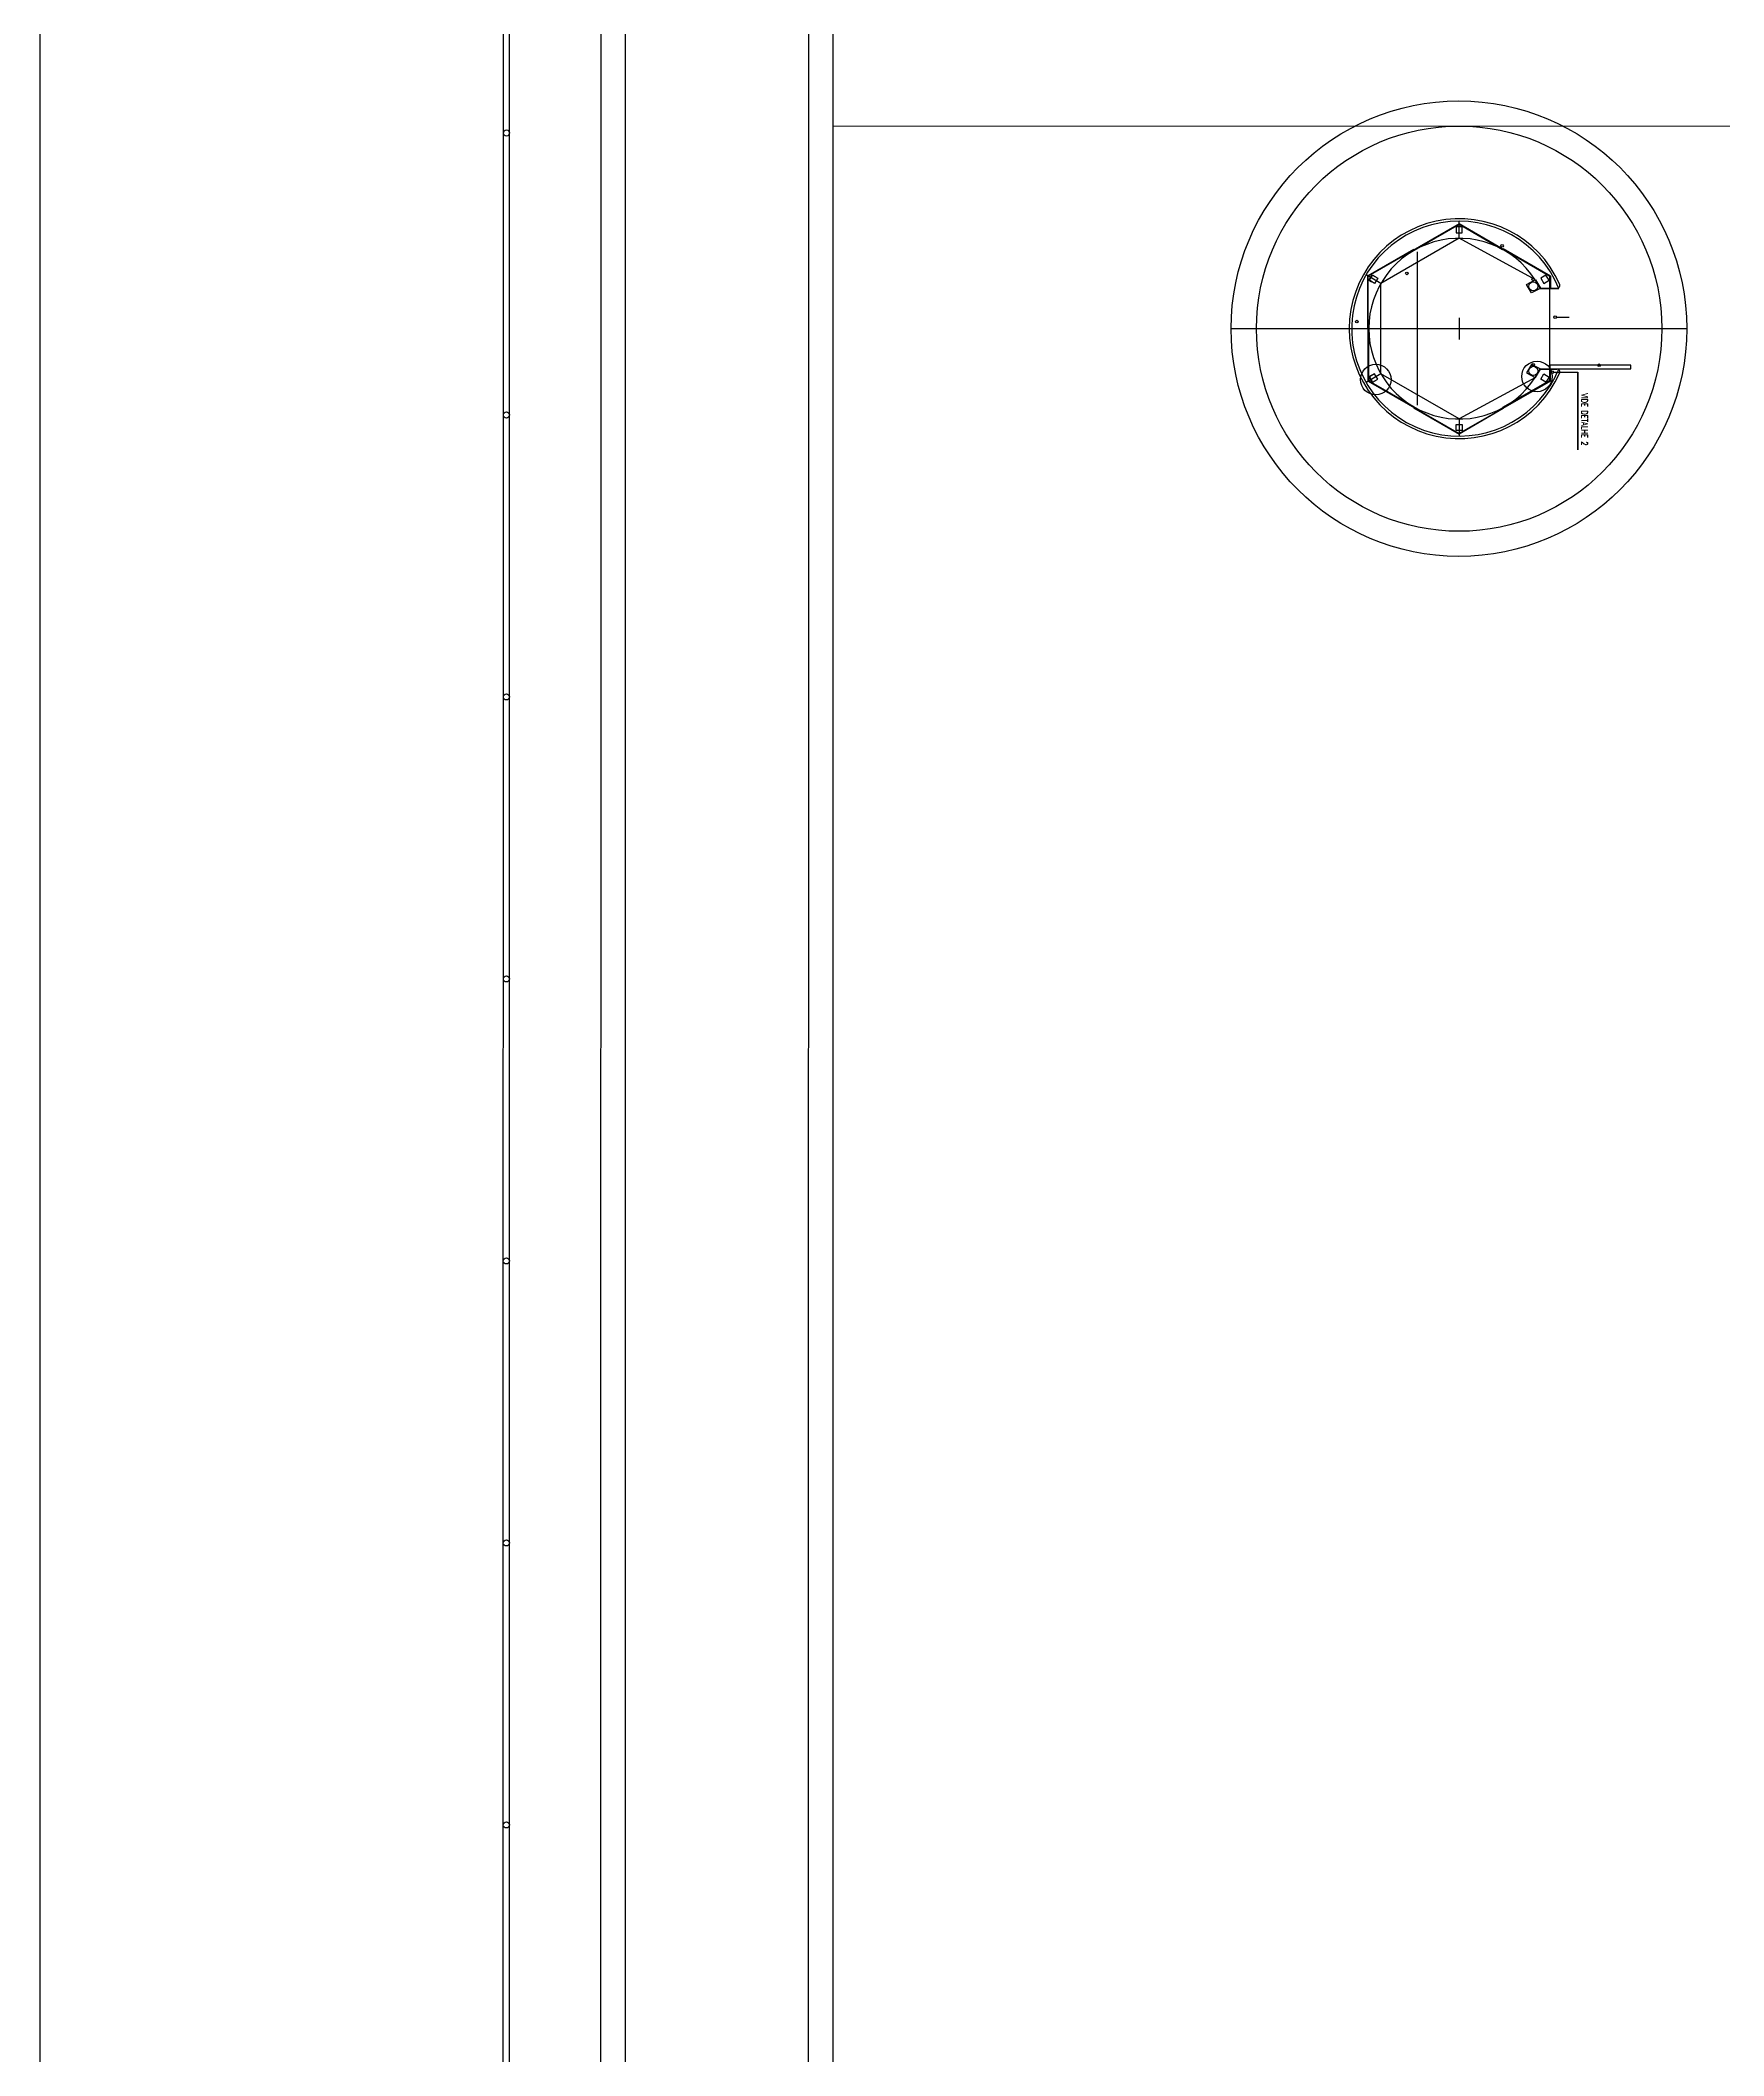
# Model space of a CAD drawing. Header units: metres. Extents: x 1796 to 2240, y -1398 to -687.
# Drawn here: x 2133.57 to 2138.39, y -1050.13 to -1044.35 of the extents above; entities that cross this region are included whole.
import ezdxf
from ezdxf.enums import TextEntityAlignment as Align

# ---------------------------------------------------------------- set-up
doc = ezdxf.new("R2010")
doc.units = ezdxf.units.M
doc.header["$MEASUREMENT"] = 0
doc.layers.add('ARQUITETURA', color=253, linetype='CONTINUOUS')
doc.styles.add('NORMAL', font='romans.shx', dxfattribs={"width": 0.8, "height": 0.1})

msp = doc.modelspace()

# ---------------------------------------------------------------- linework, layer by layer
at = {"layer": 'ARQUITETURA'}
for p, q in [((2133.5694, -1093.3956, 0), (2133.5694, -1022.3119, 0)), ((2134.9099, -1093.3956, 0), (2134.9155, -1027.6369, 0)), ((2134.8924, -1093.3956, 0), (2134.8978, -1030.872, 0)), ((2135.1724, -1093.3956, 0), (2135.1778, -1030.8813, 0)), ((2135.8374, -1093.3956, 0), (2135.8428, -1030.8813, 0)), ((2135.2424, -1093.3956, 0), (2135.2478, -1030.9513, 0)), ((2135.7674, -1093.3956, 0), (2135.7728, -1030.9513, 0)), ((2135.8416, -1044.5954, 0), (2155.933, -1044.5962, 0)), ((2137.6354, -1044.8758, 0), (2137.375, -1045.0261, 0)), ((2137.6354, -1044.8778, 0), (2137.5061, -1044.9525, 0)), ((2137.6267, -1044.8842, 0), (2137.6267, -1044.9017, 0)), ((2137.6442, -1044.8842, 0), (2137.6267, -1044.8842, 0)), ((2137.6354, -1044.9175, 0), (2137.6354, -1044.8685, 0)), ((2137.8956, -1045.0274, 0), (2137.6354, -1044.8757, 0)), ((2137.7598, -1044.9503, 0), (2137.6354, -1044.8777, 0)), ((2137.6442, -1044.9017, 0), (2137.6442, -1044.8842, 0)), ((2137.6354, -1044.9175, 0), (2137.4111, -1045.047, 0)), ((2137.6267, -1044.9017, 0), (2137.6442, -1044.9017, 0)), ((2137.8543, -1045.0363, 0), (2137.6354, -1044.9175, 0)), ((2137.7598, -1044.9503, 0), (2137.7615, -1044.9472, 0)), ((2137.8973, -1045.0264, 0), (2137.7615, -1044.9472, 0)), ((2137.5044, -1044.9495, 0), (2137.3733, -1045.0251, 0)), ((2137.5044, -1044.9495, 0), (2137.5061, -1044.9525, 0)), ((2137.5164, -1045.3963, 0), (2137.5164, -1044.9566, 0)), ((2137.4111, -1045.047, 0), (2137.3687, -1045.0225, 0)), ((2137.3733, -1045.1765, 0), (2137.3733, -1045.0251, 0)), ((2137.375, -1045.3268, 0), (2137.375, -1045.0261, 0)), ((2137.377, -1045.0382, 0), (2137.3865, -1045.0218, 0)), ((2137.3852, -1045.0429, 0), (2137.377, -1045.0382, 0)), ((2137.378, -1045.0379, 0), (2137.3867, -1045.0228, 0)), ((2137.3931, -1045.0467, 0), (2137.378, -1045.0379, 0)), ((2137.3865, -1045.0218, 0), (2137.395, -1045.0267, 0)), ((2137.3867, -1045.0228, 0), (2137.4019, -1045.0315, 0)), ((2137.4019, -1045.0315, 0), (2137.3931, -1045.0467, 0)), ((2137.4111, -1045.306, 0), (2137.4111, -1045.047, 0)), ((2137.8285, -1045.0496, 0), (2137.8535, -1045.0368, 0)), ((2137.8426, -1045.0739, 0), (2137.8285, -1045.0496, 0)), ((2137.8675, -1045.0611, 0), (2137.8426, -1045.0739, 0)), ((2137.8535, -1045.0368, 0), (2137.8675, -1045.0611, 0)), ((2137.8543, -1045.0363, 0), (2137.8682, -1045.0607, 0)), ((2137.8676, -1045.0614, 0), (2137.9211, -1045.0614, 0)), ((2137.8682, -1045.0607, 0), (2137.8956, -1045.0607, 0)), ((2137.8841, -1045.0228, 0), (2137.869, -1045.0316, 0)), ((2137.869, -1045.0316, 0), (2137.8778, -1045.0467, 0)), ((2137.8778, -1045.0467, 0), (2137.8929, -1045.0378, 0)), ((2137.8929, -1045.0378, 0), (2137.8841, -1045.0228, 0)), ((2137.8973, -1045.0264, 0), (2137.8956, -1045.0274, 0)), ((2137.8956, -1045.3256, 0), (2137.8956, -1045.0274, 0)), ((2137.8973, -1045.0264, 0), (2137.8973, -1045.0614, 0)), ((2137.8973, -1045.0607, 0), (2137.9152, -1045.0607, 0)), ((2136.982, -1045.1765, 0), (2138.2875, -1045.1765, 0)), ((2137.3768, -1045.3258, 0), (2137.3768, -1045.1765, 0)), ((2137.6354, -1045.145, 0), (2137.6354, -1045.208, 0)), ((2137.9139, -1045.1433, 0), (2137.951, -1045.1433, 0)), ((2137.8426, -1045.2791, 0), (2137.8285, -1045.3033, 0)), ((2137.8675, -1045.2919, 0), (2137.8426, -1045.2791, 0)), ((2137.8535, -1045.3162, 0), (2137.8675, -1045.2919, 0)), ((2137.8543, -1045.3166, 0), (2137.8682, -1045.2923, 0)), ((2137.8676, -1045.2916, 0), (2137.9212, -1045.2916, 0)), ((2137.8682, -1045.2923, 0), (2137.8956, -1045.2923, 0)), ((2138.1275, -1045.2808, 0), (2137.8955, -1045.2808, 0)), ((2137.8955, -1045.2808, 0), (2137.8955, -1045.2913, 0)), ((2137.8955, -1045.2913, 0), (2138.1275, -1045.2913, 0)), ((2137.8973, -1045.3266, 0), (2137.8973, -1045.2916, 0)), ((2137.8973, -1045.2923, 0), (2137.9152, -1045.2923, 0)), ((2138.1275, -1045.2913, 0), (2138.1275, -1045.2808, 0)), ((2137.4111, -1045.306, 0), (2137.3687, -1045.3305, 0)), ((2137.375, -1045.3268, 0), (2137.6354, -1045.4772, 0)), ((2137.3768, -1045.3258, 0), (2137.5061, -1045.4005, 0)), ((2137.3852, -1045.31, 0), (2137.377, -1045.3148, 0)), ((2137.377, -1045.3148, 0), (2137.3865, -1045.3311, 0)), ((2137.3931, -1045.3063, 0), (2137.378, -1045.315, 0)), ((2137.378, -1045.315, 0), (2137.3867, -1045.3302, 0)), ((2137.3865, -1045.3311, 0), (2137.395, -1045.3262, 0)), ((2137.3867, -1045.3302, 0), (2137.4019, -1045.3214, 0)), ((2137.4019, -1045.3214, 0), (2137.3931, -1045.3063, 0)), ((2137.6354, -1045.4355, 0), (2137.4111, -1045.306, 0)), ((2137.8543, -1045.3166, 0), (2137.6354, -1045.4355, 0)), ((2137.8973, -1045.3266, 0), (2137.6354, -1045.4772, 0)), ((2137.8956, -1045.3256, 0), (2137.7598, -1045.4027, 0)), ((2137.8285, -1045.3033, 0), (2137.8535, -1045.3162, 0)), ((2137.869, -1045.3213, 0), (2137.8778, -1045.3063, 0)), ((2137.8841, -1045.3302, 0), (2137.869, -1045.3213, 0)), ((2137.8778, -1045.3063, 0), (2137.8929, -1045.3151, 0)), ((2137.8929, -1045.3151, 0), (2137.8841, -1045.3302, 0)), ((2137.8973, -1045.3266, 0), (2137.8956, -1045.3256, 0)), ((2137.9062, -1045.3012, 0), (2137.9755, -1045.3011, 0)), ((2137.9748, -1045.3011, 0), (2137.9748, -1045.5241, 0)), ((2137.9755, -1045.3011, 0), (2137.9755, -1045.5241, 0)), ((2137.5044, -1045.4035, 0), (2137.5061, -1045.4005, 0)), ((2137.5044, -1045.4035, 0), (2137.6354, -1045.4792, 0)), ((2137.7615, -1045.4057, 0), (2137.6354, -1045.4792, 0)), ((2137.7598, -1045.4027, 0), (2137.7615, -1045.4057, 0)), ((2137.6267, -1045.4687, 0), (2137.6267, -1045.4512, 0)), ((2137.6267, -1045.4512, 0), (2137.6442, -1045.4512, 0)), ((2137.6354, -1045.4355, 0), (2137.6354, -1045.4845, 0)), ((2137.6442, -1045.4512, 0), (2137.6442, -1045.4687, 0)), ((2137.6442, -1045.4687, 0), (2137.6267, -1045.4687, 0))]:
    msp.add_line(p, q, dxfattribs=at)
for centre, radius in [((2137.6348, -1045.1765, 0), 0.6528), ((2137.6354, -1045.1765, 0), 0.581), ((2134.9053, -1044.6154, 0), 0.00875), ((2137.7583, -1044.9393, 0), 0.00381), ((2137.4858, -1045.018, 0), 0.00381), ((2137.848, -1045.0553, 0), 0.0131), ((2137.8476, -1045.0352, 0), 0.00381), ((2137.3423, -1045.1564, 0), 0.00381), ((2137.9101, -1045.1433, 0), 0.00381), ((2137.3965, -1045.3225, 0), 0.0438), ((2137.8585, -1045.3135, 0), 0.0438), ((2137.848, -1045.2976, 0), 0.0131), ((2137.8476, -1045.2799, 0), 0.00381), ((2138.0363, -1045.2816, 0), 0.00381), ((2137.9023, -1045.3012, 0), 0.00381), ((2134.9052, -1045.4239, 0), 0.00875), ((2134.9052, -1046.2324, 0), 0.00875), ((2134.9051, -1047.0409, 0), 0.00875), ((2134.905, -1047.8494, 0), 0.00875), ((2134.9049, -1048.6579, 0), 0.00875), ((2134.9049, -1049.4664, 0), 0.00875)]:
    msp.add_circle(centre, radius, dxfattribs=at)
for centre, radius, start, end in [((2137.6354, -1045.1765, 0), 0.315, 24.00167, 335.99833), ((2137.6354, -1045.1765, 0), 0.308, 21.94929, 333.53734), ((2137.6354, -1045.1765, 0), 0.259, 32.64546, 327.35454), ((2137.9152, -1045.0519, 0), 0.00875, 270, 24.00167), ((2137.6408, -1045.1777, 0), 0.3026, 333.29861, 337.89904), ((2137.9152, -1045.3011, 0), 0.00875, 335.99833, 90)]:
    msp.add_arc(centre, radius, start, end, dxfattribs=at)

# ---------------------------------------------------------------- texts
at = {"layer": 'ARQUITETURA', "style": 'NORMAL', "width": 0.8}
for p in [(2137.9856, -1045.5115, 0), (2137.9863, -1045.5115, 0)]:
    msp.add_text('VIDE DETALHE 2', height=0.0175, rotation=270, dxfattribs=at).set_placement(p, align=Align.RIGHT)

doc.saveas('drawing.dxf')
